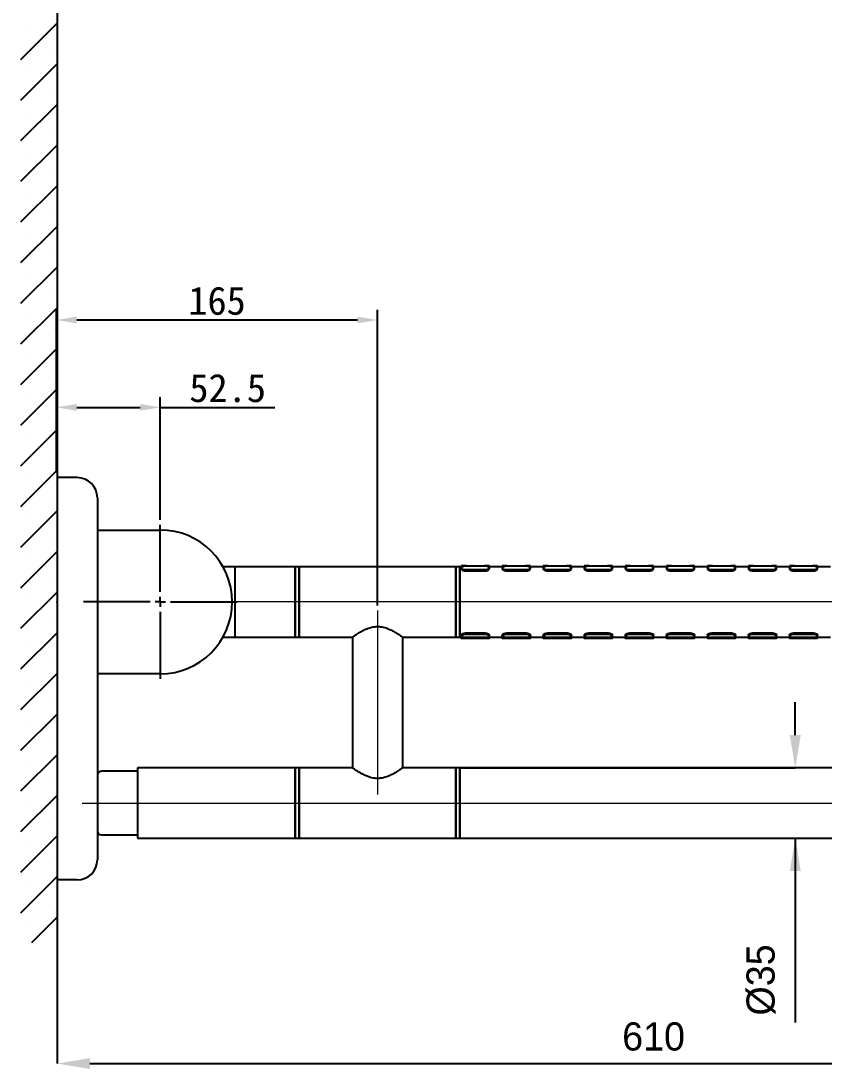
# Model space of a CAD drawing. Extents: x 3624 to 4218, y -1644 to -1224.
# Drawn here: x 3725.5 to 3825.4, y -1497.8 to -1367.5 of the extents above; entities that cross this region are included whole.
import ezdxf

# ---------------------------------------------------------------- set-up
doc = ezdxf.new("R2010")
doc.units = 0
doc.header["$LTSCALE"] = 23.1
doc.header["$MEASUREMENT"] = 0
doc.linetypes.add('CENTERX2', pattern=[20.32, 12.7, -2.54, 2.54, -2.54])
doc.layers.get('0').update_dxf_attribs({"linetype": 'CONTINUOUS'})
doc.layers.get('Defpoints').update_dxf_attribs({"linetype": 'CONTINUOUS'})
doc.layers.add('10', color=7, linetype='CONTINUOUS')
doc.layers.add('AM_5', color=3, linetype='CONTINUOUS', lineweight=25)
doc.layers.add('中心线层', color=1, linetype='CENTERX2', lineweight=25)
doc.styles.add('SLDTEXTSTYLE0', font='')
doc.styles.get('SLDTEXTSTYLE0').set_extended_font_data('汉仪长仿宋体')
doc.dimstyles.new('ISO-25', dxfattribs={"dimtxt": 2.5, "dimasz": 2.5, "dimexe": 1.25, "dimexo": 0.625, "dimtad": 1, "dimtxsty": 'Standard', "dimcen": 2.5, "dimadec": 0, "dimazin": 0, "dimtfac": 1, "dimtmove": 0, "dimatfit": 3, "dimfxl": 0, "dimarcsym": 0})

# ---------------------------------------------------------------- blocks, each defined once
blk = doc.blocks.new('SW_CENTERMARKSYMBOL_0')
at = {"layer": '中心线层', "color": 0}
for p, q in [((0, 1.25), (0, 9.5625)), ((-1.25, 0), (-9.5625, 0)), ((0, 0), (-0.625, 0)), ((0, 0), (0, 0.625)), ((0, 0), (0, -0.625)), ((0, 0), (0.625, 0)), ((1.25, 0), (9.5625, 0)), ((0, -1.25), (0, -9.5625))]:
    blk.add_line(p, q, dxfattribs=at)
blk = doc.blocks.new('*D3')
at = {"layer": 'AM_5', "color": 0, "linetype": 'ByBlock', "lineweight": -2}
for p, q in [((3729.97, -1423.64), (3729.97, -1414.28)), ((3742.86, -1429.53), (3742.86, -1414.28)), ((3732.47, -1415.53), (3740.36, -1415.53)), ((3742.86, -1415.53), (3757.11, -1415.53))]:
    blk.add_line(p, q, dxfattribs=at)
at = {"layer": 'AM_5', "color": 0, "linetype": 'ByBlock'}
for points in [[(3732.47, -1415.11), (3732.47, -1415.95), (3729.97, -1415.53)], [(3740.36, -1415.11), (3740.36, -1415.95), (3742.86, -1415.53)]]:
    blk.add_solid(points, dxfattribs=at)
at = {"layer": 'Defpoints', "color": 0, "linetype": 'ByBlock'}
for p in [(3742.86, -1415.53), (3729.97, -1424.27), (3742.86, -1430.15)]:
    blk.add_point(p, dxfattribs=at)
at = {"layer": 'AM_5', "color": 0, "linetype": 'ByBlock', "insert": (3751.23, -1413.15), "char_height": 2.5, "attachment_point": 5}
blk.add_mtext('{\\H1.4x;52.5}', dxfattribs=at)
blk = doc.blocks.new('*D4')
at = {"layer": 'AM_5', "color": 0, "linetype": 'ByBlock', "lineweight": -2}
for p, q in [((3729.97, -1422.64), (3729.97, -1403.42)), ((3769.86, -1440.15), (3769.86, -1403.42)), ((3732.47, -1404.67), (3767.36, -1404.67))]:
    blk.add_line(p, q, dxfattribs=at)
at = {"layer": 'AM_5', "color": 0, "linetype": 'ByBlock'}
for points in [[(3732.47, -1404.26), (3732.47, -1405.09), (3729.97, -1404.67)], [(3767.36, -1404.26), (3767.36, -1405.09), (3769.86, -1404.67)]]:
    blk.add_solid(points, dxfattribs=at)
at = {"layer": 'Defpoints', "color": 0, "linetype": 'ByBlock'}
for p in [(3769.86, -1404.67), (3729.97, -1423.27), (3769.86, -1440.78)]:
    blk.add_point(p, dxfattribs=at)
at = {"layer": 'AM_5', "color": 0, "linetype": 'ByBlock', "insert": (3749.91, -1402.3), "char_height": 2.5, "attachment_point": 5}
blk.add_mtext('{\\H1.4x;165}', dxfattribs=at)

msp = doc.modelspace()

# ---------------------------------------------------------------- linework, layer by layer
at = {"color": 5}
for p in [(3730.032, -1307.521), (3730.032, -1368.318)]:
    msp.add_line(p, (3730.032, -1482.06), dxfattribs=at)
at = {"color": 5, "linetype": 'ByBlock'}
for p, q in [((3725.537, -1372.275), (3730.032, -1367.779)), ((3726.557, -1368.729), (3726.557, -1368.729)), ((3729.083, -1371.255), (3729.083, -1371.255)), ((3725.537, -1377.326), (3730.032, -1372.831)), ((3726.557, -1373.78), (3726.557, -1373.78)), ((3729.083, -1376.306), (3729.083, -1376.306)), ((3725.537, -1382.378), (3730.032, -1377.882)), ((3726.557, -1378.832), (3726.557, -1378.832)), ((3729.083, -1381.357), (3729.083, -1381.357)), ((3725.537, -1387.429), (3730.032, -1382.933)), ((3726.557, -1383.883), (3726.557, -1383.883)), ((3729.083, -1386.409), (3729.083, -1386.409)), ((3725.537, -1392.481), (3730.032, -1387.985)), ((3726.557, -1388.934), (3726.557, -1388.934)), ((3729.083, -1391.46), (3729.083, -1391.46)), ((3725.537, -1397.532), (3730.032, -1393.036)), ((3726.557, -1393.986), (3726.557, -1393.986)), ((3729.083, -1396.512), (3729.083, -1396.512)), ((3725.537, -1402.583), (3730.032, -1398.088)), ((3726.557, -1399.037), (3726.557, -1399.037)), ((3729.083, -1401.563), (3729.083, -1401.563)), ((3725.537, -1407.635), (3730.032, -1403.139)), ((3726.557, -1404.089), (3726.557, -1404.089)), ((3729.083, -1406.614), (3729.083, -1406.614)), ((3725.537, -1412.686), (3730.032, -1408.19)), ((3726.557, -1409.14), (3726.557, -1409.14)), ((3729.083, -1411.666), (3729.083, -1411.666)), ((3725.537, -1417.738), (3730.032, -1413.242)), ((3726.557, -1414.191), (3726.557, -1414.191)), ((3729.083, -1416.717), (3729.083, -1416.717)), ((3725.537, -1422.789), (3730.032, -1418.293)), ((3726.557, -1419.243), (3726.557, -1419.243)), ((3729.083, -1421.768), (3729.083, -1421.768)), ((3725.537, -1427.84), (3730.032, -1423.345)), ((3726.557, -1424.294), (3726.557, -1424.294)), ((3729.083, -1426.82), (3729.083, -1426.82)), ((3725.537, -1432.892), (3730.032, -1428.396)), ((3726.557, -1429.346), (3726.557, -1429.346)), ((3729.083, -1431.871), (3729.083, -1431.871)), ((3725.537, -1437.943), (3730.032, -1433.447)), ((3726.557, -1434.397), (3726.557, -1434.397)), ((3729.083, -1436.923), (3729.083, -1436.923)), ((3725.537, -1442.994), (3730.032, -1438.499)), ((3726.557, -1439.448), (3726.557, -1439.448)), ((3729.083, -1441.974), (3729.083, -1441.974)), ((3725.537, -1448.046), (3730.032, -1443.55)), ((3726.557, -1444.5), (3726.557, -1444.5)), ((3729.083, -1447.025), (3729.083, -1447.025)), ((3725.537, -1453.097), (3730.032, -1448.602)), ((3726.557, -1449.551), (3726.557, -1449.551)), ((3729.083, -1452.077), (3729.083, -1452.077)), ((3725.537, -1458.149), (3730.032, -1453.653)), ((3726.557, -1454.603), (3726.557, -1454.603)), ((3729.083, -1457.128), (3729.083, -1457.128)), ((3725.537, -1463.2), (3730.032, -1458.704)), ((3726.557, -1459.654), (3726.557, -1459.654)), ((3729.083, -1462.18), (3729.083, -1462.18)), ((3725.537, -1468.251), (3730.032, -1463.756)), ((3726.557, -1464.705), (3726.557, -1464.705)), ((3729.083, -1467.231), (3729.083, -1467.231)), ((3725.537, -1473.303), (3730.032, -1468.807)), ((3726.557, -1469.757), (3726.557, -1469.757)), ((3729.083, -1472.282), (3729.083, -1472.282)), ((3725.537, -1478.354), (3730.032, -1473.859)), ((3726.557, -1474.808), (3726.557, -1474.808)), ((3729.083, -1477.334), (3729.083, -1477.334)), ((3726.557, -1479.86), (3726.557, -1479.86)), ((3726.882, -1482.06), (3730.032, -1478.91))]:
    msp.add_line(p, q, dxfattribs=at)
at = {"color": 7, "linetype": 'Continuous', "lineweight": 25}
for p, q in [((3732.532, -1424.267), (3730.032, -1424.267)), ((3730.032, -1424.267), (3730.032, -1439.717)), ((3735.032, -1426.767), (3735.032, -1439.717)), ((3735.032, -1431.464), (3735.107, -1431.464)), ((3735.107, -1431.539), (3735.032, -1431.539)), ((3735.107, -1448.601), (3735.107, -1430.826)), ((3735.157, -1430.776), (3742.857, -1430.776)), ((3735.032, -1432.464), (3735.107, -1432.464)), ((3735.107, -1433.464), (3735.032, -1433.464)), ((3735.032, -1434.839), (3735.107, -1434.839)), ((3752.107, -1435.339), (3750.651, -1435.339)), ((3752.107, -1435.339), (3752.107, -1444.089)), ((3759.607, -1435.339), (3752.157, -1435.339)), ((3760.107, -1435.339), (3759.607, -1435.339)), ((3759.607, -1439.714), (3759.607, -1435.339)), ((3759.607, -1435.339), (3759.607, -1444.089)), ((3779.607, -1435.339), (3760.107, -1435.339)), ((3760.107, -1439.714), (3760.107, -1435.339)), ((3760.107, -1435.339), (3760.107, -1444.089)), ((3780.107, -1435.339), (3779.607, -1435.339)), ((3779.607, -1439.714), (3779.607, -1435.339)), ((3779.607, -1435.339), (3779.607, -1444.089)), ((3780.265, -1435.339), (3780.107, -1435.339)), ((3780.107, -1439.714), (3780.107, -1435.339)), ((3780.107, -1435.339), (3780.107, -1444.089)), ((3780.257, -1435.214), (3780.257, -1435.34)), ((3780.257, -1435.484), (3780.257, -1435.602)), ((3780.882, -1435.213), (3783.132, -1435.213)), ((3783.132, -1435.271), (3780.882, -1435.271)), ((3785.365, -1435.339), (3783.749, -1435.339)), ((3783.757, -1435.34), (3783.757, -1435.214)), ((3783.757, -1435.602), (3783.757, -1435.484)), ((3785.357, -1435.214), (3785.357, -1435.34)), ((3785.357, -1435.484), (3785.357, -1435.602)), ((3785.982, -1435.213), (3788.232, -1435.213)), ((3788.232, -1435.271), (3785.982, -1435.271)), ((3790.465, -1435.339), (3788.849, -1435.339)), ((3788.857, -1435.34), (3788.857, -1435.214)), ((3788.857, -1435.602), (3788.857, -1435.484)), ((3790.457, -1435.214), (3790.457, -1435.34)), ((3790.457, -1435.484), (3790.457, -1435.602)), ((3791.082, -1435.213), (3793.332, -1435.213)), ((3793.332, -1435.271), (3791.082, -1435.271)), ((3795.565, -1435.339), (3793.949, -1435.339)), ((3793.957, -1435.34), (3793.957, -1435.214)), ((3793.957, -1435.602), (3793.957, -1435.484)), ((3795.557, -1435.214), (3795.557, -1435.34)), ((3795.557, -1435.484), (3795.557, -1435.602)), ((3796.182, -1435.213), (3798.432, -1435.213)), ((3798.432, -1435.271), (3796.182, -1435.271)), ((3800.665, -1435.339), (3799.049, -1435.339)), ((3799.057, -1435.34), (3799.057, -1435.214)), ((3799.057, -1435.602), (3799.057, -1435.484)), ((3800.657, -1435.214), (3800.657, -1435.34)), ((3800.657, -1435.484), (3800.657, -1435.602)), ((3801.282, -1435.213), (3803.532, -1435.213)), ((3803.532, -1435.271), (3801.282, -1435.271)), ((3805.765, -1435.339), (3804.149, -1435.339)), ((3804.157, -1435.34), (3804.157, -1435.214)), ((3804.157, -1435.602), (3804.157, -1435.484)), ((3805.757, -1435.214), (3805.757, -1435.34)), ((3805.757, -1435.484), (3805.757, -1435.602)), ((3806.382, -1435.213), (3808.632, -1435.213)), ((3808.632, -1435.271), (3806.382, -1435.271)), ((3810.865, -1435.339), (3809.249, -1435.339)), ((3809.257, -1435.34), (3809.257, -1435.214)), ((3809.257, -1435.602), (3809.257, -1435.484)), ((3810.857, -1435.214), (3810.857, -1435.34)), ((3810.857, -1435.484), (3810.857, -1435.602)), ((3811.482, -1435.213), (3813.732, -1435.213)), ((3813.732, -1435.271), (3811.482, -1435.271)), ((3815.965, -1435.339), (3814.349, -1435.339)), ((3814.357, -1435.34), (3814.357, -1435.214)), ((3814.357, -1435.602), (3814.357, -1435.484)), ((3815.957, -1435.214), (3815.957, -1435.34)), ((3815.957, -1435.484), (3815.957, -1435.602)), ((3816.582, -1435.213), (3818.832, -1435.213)), ((3818.832, -1435.271), (3816.582, -1435.271)), ((3821.065, -1435.339), (3819.449, -1435.339)), ((3819.457, -1435.34), (3819.457, -1435.214)), ((3819.457, -1435.602), (3819.457, -1435.484)), ((3821.057, -1435.214), (3821.057, -1435.34)), ((3821.057, -1435.484), (3821.057, -1435.602)), ((3821.682, -1435.213), (3823.932, -1435.213)), ((3823.932, -1435.271), (3821.682, -1435.271)), ((3826.165, -1435.339), (3824.549, -1435.339)), ((3824.557, -1435.34), (3824.557, -1435.214)), ((3824.557, -1435.602), (3824.557, -1435.484)), ((3780.882, -1435.697), (3783.132, -1435.697)), ((3780.882, -1435.857), (3783.132, -1435.857)), ((3785.982, -1435.697), (3788.232, -1435.697)), ((3785.982, -1435.857), (3788.232, -1435.857)), ((3791.082, -1435.697), (3793.332, -1435.697)), ((3791.082, -1435.857), (3793.332, -1435.857)), ((3796.182, -1435.697), (3798.432, -1435.697)), ((3796.182, -1435.857), (3798.432, -1435.857)), ((3801.282, -1435.697), (3803.532, -1435.697)), ((3801.282, -1435.857), (3803.532, -1435.857)), ((3806.382, -1435.697), (3808.632, -1435.697)), ((3806.382, -1435.857), (3808.632, -1435.857)), ((3811.482, -1435.697), (3813.732, -1435.697)), ((3811.482, -1435.857), (3813.732, -1435.857)), ((3816.582, -1435.697), (3818.832, -1435.697)), ((3816.582, -1435.857), (3818.832, -1435.857)), ((3821.682, -1435.697), (3823.932, -1435.697)), ((3821.682, -1435.857), (3823.932, -1435.857)), ((3735.032, -1437.339), (3735.107, -1437.339)), ((3735.032, -1438.964), (3735.107, -1438.964)), ((3730.032, -1439.767), (3730.032, -1439.717)), ((3730.032, -1439.842), (3730.032, -1439.767)), ((3730.032, -1439.842), (3730.032, -1474.267)), ((3735.032, -1439.842), (3735.032, -1471.767)), ((3735.107, -1440.464), (3735.032, -1440.464)), ((3759.607, -1444.089), (3759.607, -1439.714)), ((3760.107, -1444.089), (3760.107, -1439.714)), ((3779.607, -1444.089), (3779.607, -1439.714)), ((3780.107, -1444.089), (3780.107, -1439.714)), ((3735.032, -1442.089), (3735.107, -1442.089)), ((3735.032, -1444.589), (3735.107, -1444.589)), ((3750.651, -1444.089), (3752.107, -1444.089)), ((3752.157, -1444.089), (3759.607, -1444.089)), ((3759.607, -1444.089), (3760.107, -1444.089)), ((3760.107, -1444.089), (3766.732, -1444.089)), ((3766.732, -1444.089), (3766.732, -1460.339)), ((3772.982, -1444.089), (3779.607, -1444.089)), ((3772.982, -1460.339), (3772.982, -1444.089)), ((3779.607, -1444.089), (3780.107, -1444.089)), ((3780.107, -1444.089), (3780.265, -1444.089)), ((3780.257, -1443.823), (3780.257, -1443.941)), ((3780.257, -1444.087), (3780.257, -1444.214)), ((3780.882, -1443.567), (3783.132, -1443.567)), ((3780.882, -1443.727), (3783.132, -1443.727)), ((3783.132, -1444.155), (3780.882, -1444.155)), ((3780.882, -1444.213), (3783.132, -1444.213)), ((3783.132, -1444.214), (3780.882, -1444.214)), ((3783.75, -1444.089), (3785.365, -1444.089)), ((3783.757, -1443.941), (3783.757, -1443.823)), ((3783.757, -1444.214), (3783.757, -1444.087)), ((3785.357, -1443.823), (3785.357, -1443.941)), ((3785.357, -1444.087), (3785.357, -1444.214)), ((3785.982, -1443.567), (3788.232, -1443.567)), ((3785.982, -1443.727), (3788.232, -1443.727)), ((3788.232, -1444.155), (3785.982, -1444.155)), ((3785.982, -1444.213), (3788.232, -1444.213)), ((3788.232, -1444.214), (3785.982, -1444.214)), ((3788.85, -1444.089), (3790.465, -1444.089)), ((3788.857, -1443.941), (3788.857, -1443.823)), ((3788.857, -1444.214), (3788.857, -1444.087)), ((3790.457, -1443.823), (3790.457, -1443.941)), ((3790.457, -1444.087), (3790.457, -1444.214)), ((3791.082, -1443.567), (3793.332, -1443.567)), ((3791.082, -1443.727), (3793.332, -1443.727)), ((3793.332, -1444.155), (3791.082, -1444.155)), ((3791.082, -1444.213), (3793.332, -1444.213)), ((3793.332, -1444.214), (3791.082, -1444.214)), ((3793.95, -1444.089), (3795.565, -1444.089)), ((3793.957, -1443.941), (3793.957, -1443.823)), ((3793.957, -1444.214), (3793.957, -1444.087)), ((3795.557, -1443.823), (3795.557, -1443.941)), ((3795.557, -1444.087), (3795.557, -1444.214)), ((3796.182, -1443.567), (3798.432, -1443.567)), ((3796.182, -1443.727), (3798.432, -1443.727)), ((3798.432, -1444.155), (3796.182, -1444.155)), ((3796.182, -1444.213), (3798.432, -1444.213)), ((3798.432, -1444.214), (3796.182, -1444.214)), ((3799.05, -1444.089), (3800.665, -1444.089)), ((3799.057, -1443.941), (3799.057, -1443.823)), ((3799.057, -1444.214), (3799.057, -1444.087)), ((3800.657, -1443.823), (3800.657, -1443.941)), ((3800.657, -1444.087), (3800.657, -1444.214)), ((3801.282, -1443.567), (3803.532, -1443.567)), ((3801.282, -1443.727), (3803.532, -1443.727)), ((3803.532, -1444.155), (3801.282, -1444.155)), ((3801.282, -1444.213), (3803.532, -1444.213)), ((3803.532, -1444.214), (3801.282, -1444.214)), ((3804.15, -1444.089), (3805.765, -1444.089)), ((3804.157, -1443.941), (3804.157, -1443.823)), ((3804.157, -1444.214), (3804.157, -1444.087)), ((3805.757, -1443.823), (3805.757, -1443.941)), ((3805.757, -1444.087), (3805.757, -1444.214)), ((3806.382, -1443.567), (3808.632, -1443.567)), ((3806.382, -1443.727), (3808.632, -1443.727)), ((3808.632, -1444.155), (3806.382, -1444.155)), ((3806.382, -1444.213), (3808.632, -1444.213)), ((3808.632, -1444.214), (3806.382, -1444.214)), ((3809.25, -1444.089), (3810.865, -1444.089)), ((3809.257, -1443.941), (3809.257, -1443.823)), ((3809.257, -1444.214), (3809.257, -1444.087)), ((3810.857, -1443.823), (3810.857, -1443.941)), ((3810.857, -1444.087), (3810.857, -1444.214)), ((3811.482, -1443.567), (3813.732, -1443.567)), ((3811.482, -1443.727), (3813.732, -1443.727)), ((3813.732, -1444.155), (3811.482, -1444.155)), ((3811.482, -1444.213), (3813.732, -1444.213)), ((3813.732, -1444.214), (3811.482, -1444.214)), ((3814.35, -1444.089), (3815.965, -1444.089)), ((3814.357, -1443.941), (3814.357, -1443.823)), ((3814.357, -1444.214), (3814.357, -1444.087)), ((3815.957, -1443.823), (3815.957, -1443.941)), ((3815.957, -1444.087), (3815.957, -1444.214)), ((3816.582, -1443.567), (3818.832, -1443.567)), ((3816.582, -1443.727), (3818.832, -1443.727)), ((3818.832, -1444.155), (3816.582, -1444.155)), ((3816.582, -1444.213), (3818.832, -1444.213)), ((3818.832, -1444.214), (3816.582, -1444.214)), ((3819.45, -1444.089), (3821.065, -1444.089)), ((3819.457, -1443.941), (3819.457, -1443.823)), ((3819.457, -1444.214), (3819.457, -1444.087)), ((3821.057, -1443.823), (3821.057, -1443.941)), ((3821.057, -1444.087), (3821.057, -1444.214)), ((3821.682, -1443.567), (3823.932, -1443.567)), ((3821.682, -1443.727), (3823.932, -1443.727)), ((3823.932, -1444.155), (3821.682, -1444.155)), ((3821.682, -1444.213), (3823.932, -1444.213)), ((3823.932, -1444.214), (3821.682, -1444.214)), ((3824.55, -1444.089), (3826.165, -1444.089)), ((3824.557, -1443.941), (3824.557, -1443.823)), ((3824.557, -1444.214), (3824.557, -1444.087)), ((3735.032, -1445.964), (3735.107, -1445.964)), ((3735.107, -1446.964), (3735.032, -1446.964)), ((3735.032, -1447.889), (3735.107, -1447.889)), ((3735.107, -1447.964), (3735.032, -1447.964)), ((3742.857, -1448.651), (3735.157, -1448.651)), ((3759.607, -1460.339), (3740.032, -1460.339)), ((3740.032, -1460.339), (3740.032, -1469.018)), ((3760.107, -1460.339), (3759.607, -1460.339)), ((3759.607, -1464.714), (3759.607, -1460.339)), ((3759.607, -1460.339), (3759.607, -1469.018)), ((3766.732, -1460.339), (3760.107, -1460.339)), ((3760.107, -1464.714), (3760.107, -1460.339)), ((3760.107, -1460.339), (3760.107, -1469.089)), ((3779.607, -1460.339), (3772.982, -1460.339)), ((3780.107, -1460.339), (3779.607, -1460.339)), ((3779.607, -1462.114), (3779.607, -1460.339)), ((3779.607, -1460.339), (3779.607, -1469.089)), ((3865.607, -1460.339), (3780.107, -1460.339)), ((3780.107, -1462.114), (3780.107, -1460.339)), ((3780.107, -1460.339), (3780.107, -1468.401)), ((3740.032, -1460.751), (3735.532, -1460.751)), ((3779.607, -1469.089), (3779.607, -1462.114)), ((3780.107, -1469.089), (3780.107, -1462.114)), ((3759.607, -1469.089), (3759.607, -1464.714)), ((3760.107, -1469.089), (3760.107, -1464.714)), ((3735.532, -1468.676), (3740.032, -1468.676)), ((3740.032, -1469.018), (3740.032, -1469.089)), ((3740.032, -1469.089), (3759.607, -1469.089)), ((3759.607, -1469.018), (3759.607, -1469.089)), ((3759.607, -1469.089), (3760.107, -1469.089)), ((3760.107, -1469.089), (3779.607, -1469.089)), ((3779.607, -1469.089), (3780.107, -1469.089)), ((3780.107, -1468.401), (3780.107, -1469.089)), ((3780.107, -1469.089), (3865.607, -1469.089)), ((3732.532, -1474.267), (3730.032, -1474.267))]:
    msp.add_line(p, q, dxfattribs=at)
at = {"color": 7, "linetype": 'Continuous', "lineweight": 25, "flags": 128}
for points in [[(3780.882, -1435.271), (3780.643, -1435.287), (3780.44, -1435.333), (3780.305, -1435.402), (3780.257, -1435.484), (3780.305, -1435.566), (3780.44, -1435.635), (3780.643, -1435.681), (3780.882, -1435.697)], [(3783.132, -1435.697), (3783.372, -1435.681), (3783.574, -1435.635), (3783.71, -1435.566), (3783.757, -1435.484), (3783.71, -1435.402), (3783.574, -1435.333), (3783.372, -1435.287), (3783.132, -1435.271)], [(3785.982, -1435.271), (3785.743, -1435.287), (3785.54, -1435.333), (3785.405, -1435.402), (3785.357, -1435.484), (3785.405, -1435.566), (3785.54, -1435.635), (3785.743, -1435.681), (3785.982, -1435.697)], [(3788.232, -1435.697), (3788.472, -1435.681), (3788.674, -1435.635), (3788.81, -1435.566), (3788.857, -1435.484), (3788.81, -1435.402), (3788.674, -1435.333), (3788.472, -1435.287), (3788.232, -1435.271)], [(3791.082, -1435.271), (3790.843, -1435.287), (3790.64, -1435.333), (3790.505, -1435.402), (3790.457, -1435.484), (3790.505, -1435.566), (3790.64, -1435.635), (3790.843, -1435.681), (3791.082, -1435.697)], [(3793.332, -1435.697), (3793.572, -1435.681), (3793.774, -1435.635), (3793.91, -1435.566), (3793.957, -1435.484), (3793.91, -1435.402), (3793.774, -1435.333), (3793.572, -1435.287), (3793.332, -1435.271)], [(3796.182, -1435.271), (3795.943, -1435.287), (3795.74, -1435.333), (3795.605, -1435.402), (3795.557, -1435.484), (3795.605, -1435.566), (3795.74, -1435.635), (3795.943, -1435.681), (3796.182, -1435.697)], [(3798.432, -1435.697), (3798.672, -1435.681), (3798.874, -1435.635), (3799.01, -1435.566), (3799.057, -1435.484), (3799.01, -1435.402), (3798.874, -1435.333), (3798.672, -1435.287), (3798.432, -1435.271)], [(3801.282, -1435.271), (3801.043, -1435.287), (3800.84, -1435.333), (3800.705, -1435.402), (3800.657, -1435.484), (3800.705, -1435.566), (3800.84, -1435.635), (3801.043, -1435.681), (3801.282, -1435.697)], [(3803.532, -1435.697), (3803.772, -1435.681), (3803.974, -1435.635), (3804.11, -1435.566), (3804.157, -1435.484), (3804.11, -1435.402), (3803.974, -1435.333), (3803.772, -1435.287), (3803.532, -1435.271)], [(3806.382, -1435.271), (3806.143, -1435.287), (3805.94, -1435.333), (3805.805, -1435.402), (3805.757, -1435.484), (3805.805, -1435.566), (3805.94, -1435.635), (3806.143, -1435.681), (3806.382, -1435.697)], [(3808.632, -1435.697), (3808.872, -1435.681), (3809.074, -1435.635), (3809.21, -1435.566), (3809.257, -1435.484), (3809.21, -1435.402), (3809.074, -1435.333), (3808.872, -1435.287), (3808.632, -1435.271)], [(3811.482, -1435.271), (3811.243, -1435.287), (3811.04, -1435.333), (3810.905, -1435.402), (3810.857, -1435.484), (3810.905, -1435.566), (3811.04, -1435.635), (3811.243, -1435.681), (3811.482, -1435.697)], [(3813.732, -1435.697), (3813.972, -1435.681), (3814.174, -1435.635), (3814.31, -1435.566), (3814.357, -1435.484), (3814.31, -1435.402), (3814.174, -1435.333), (3813.972, -1435.287), (3813.732, -1435.271)], [(3816.582, -1435.271), (3816.343, -1435.287), (3816.14, -1435.333), (3816.005, -1435.402), (3815.957, -1435.484), (3816.005, -1435.566), (3816.14, -1435.635), (3816.343, -1435.681), (3816.582, -1435.697)], [(3818.832, -1435.697), (3819.072, -1435.681), (3819.274, -1435.635), (3819.41, -1435.566), (3819.457, -1435.484), (3819.41, -1435.402), (3819.274, -1435.333), (3819.072, -1435.287), (3818.832, -1435.271)], [(3821.682, -1435.271), (3821.443, -1435.287), (3821.24, -1435.333), (3821.105, -1435.402), (3821.057, -1435.484), (3821.105, -1435.566), (3821.24, -1435.635), (3821.443, -1435.681), (3821.682, -1435.697)], [(3823.932, -1435.697), (3824.172, -1435.681), (3824.374, -1435.635), (3824.51, -1435.566), (3824.557, -1435.484), (3824.51, -1435.402), (3824.374, -1435.333), (3824.172, -1435.287), (3823.932, -1435.271)], [(3780.882, -1444.155), (3780.643, -1444.139), (3780.44, -1444.093), (3780.305, -1444.023), (3780.257, -1443.941), (3780.305, -1443.859), (3780.44, -1443.79), (3780.643, -1443.743), (3780.882, -1443.727)], [(3780.882, -1444.214), (3780.643, -1444.214), (3780.44, -1444.214), (3780.305, -1444.214), (3780.257, -1444.214), (3780.305, -1444.213), (3780.44, -1444.213), (3780.643, -1444.213), (3780.882, -1444.213)], [(3783.132, -1443.727), (3783.372, -1443.743), (3783.574, -1443.79), (3783.71, -1443.859), (3783.757, -1443.941), (3783.71, -1444.023), (3783.574, -1444.093), (3783.372, -1444.139), (3783.132, -1444.155)], [(3783.132, -1444.213), (3783.372, -1444.213), (3783.574, -1444.213), (3783.71, -1444.213), (3783.757, -1444.214), (3783.71, -1444.214), (3783.574, -1444.214), (3783.372, -1444.214), (3783.132, -1444.214)], [(3785.982, -1444.155), (3785.743, -1444.139), (3785.54, -1444.093), (3785.405, -1444.023), (3785.357, -1443.941), (3785.405, -1443.859), (3785.54, -1443.79), (3785.743, -1443.743), (3785.982, -1443.727)], [(3785.982, -1444.214), (3785.743, -1444.214), (3785.54, -1444.214), (3785.405, -1444.214), (3785.357, -1444.214), (3785.405, -1444.213), (3785.54, -1444.213), (3785.743, -1444.213), (3785.982, -1444.213)], [(3788.232, -1443.727), (3788.472, -1443.743), (3788.674, -1443.79), (3788.81, -1443.859), (3788.857, -1443.941), (3788.81, -1444.023), (3788.674, -1444.093), (3788.472, -1444.139), (3788.232, -1444.155)], [(3788.232, -1444.213), (3788.472, -1444.213), (3788.674, -1444.213), (3788.81, -1444.213), (3788.857, -1444.214), (3788.81, -1444.214), (3788.674, -1444.214), (3788.472, -1444.214), (3788.232, -1444.214)], [(3791.082, -1444.155), (3790.843, -1444.139), (3790.64, -1444.093), (3790.505, -1444.023), (3790.457, -1443.941), (3790.505, -1443.859), (3790.64, -1443.79), (3790.843, -1443.743), (3791.082, -1443.727)], [(3791.082, -1444.214), (3790.843, -1444.214), (3790.64, -1444.214), (3790.505, -1444.214), (3790.457, -1444.214), (3790.505, -1444.213), (3790.64, -1444.213), (3790.843, -1444.213), (3791.082, -1444.213)], [(3793.332, -1443.727), (3793.572, -1443.743), (3793.774, -1443.79), (3793.91, -1443.859), (3793.957, -1443.941), (3793.91, -1444.023), (3793.774, -1444.093), (3793.572, -1444.139), (3793.332, -1444.155)], [(3793.332, -1444.213), (3793.572, -1444.213), (3793.774, -1444.213), (3793.91, -1444.213), (3793.957, -1444.214), (3793.91, -1444.214), (3793.774, -1444.214), (3793.572, -1444.214), (3793.332, -1444.214)], [(3796.182, -1444.155), (3795.943, -1444.139), (3795.74, -1444.093), (3795.605, -1444.023), (3795.557, -1443.941), (3795.605, -1443.859), (3795.74, -1443.79), (3795.943, -1443.743), (3796.182, -1443.727)], [(3796.182, -1444.214), (3795.943, -1444.214), (3795.74, -1444.214), (3795.605, -1444.214), (3795.557, -1444.214), (3795.605, -1444.213), (3795.74, -1444.213), (3795.943, -1444.213), (3796.182, -1444.213)], [(3798.432, -1443.727), (3798.672, -1443.743), (3798.874, -1443.79), (3799.01, -1443.859), (3799.057, -1443.941), (3799.01, -1444.023), (3798.874, -1444.093), (3798.672, -1444.139), (3798.432, -1444.155)], [(3798.432, -1444.213), (3798.672, -1444.213), (3798.874, -1444.213), (3799.01, -1444.213), (3799.057, -1444.214), (3799.01, -1444.214), (3798.874, -1444.214), (3798.672, -1444.214), (3798.432, -1444.214)], [(3801.282, -1444.155), (3801.043, -1444.139), (3800.84, -1444.093), (3800.705, -1444.023), (3800.657, -1443.941), (3800.705, -1443.859), (3800.84, -1443.79), (3801.043, -1443.743), (3801.282, -1443.727)], [(3801.282, -1444.214), (3801.043, -1444.214), (3800.84, -1444.214), (3800.705, -1444.214), (3800.657, -1444.214), (3800.705, -1444.213), (3800.84, -1444.213), (3801.043, -1444.213), (3801.282, -1444.213)], [(3803.532, -1443.727), (3803.772, -1443.743), (3803.974, -1443.79), (3804.11, -1443.859), (3804.157, -1443.941), (3804.11, -1444.023), (3803.974, -1444.093), (3803.772, -1444.139), (3803.532, -1444.155)], [(3803.532, -1444.213), (3803.772, -1444.213), (3803.974, -1444.213), (3804.11, -1444.213), (3804.157, -1444.214), (3804.11, -1444.214), (3803.974, -1444.214), (3803.772, -1444.214), (3803.532, -1444.214)], [(3806.382, -1444.155), (3806.143, -1444.139), (3805.94, -1444.093), (3805.805, -1444.023), (3805.757, -1443.941), (3805.805, -1443.859), (3805.94, -1443.79), (3806.143, -1443.743), (3806.382, -1443.727)], [(3806.382, -1444.214), (3806.143, -1444.214), (3805.94, -1444.214), (3805.805, -1444.214), (3805.757, -1444.214), (3805.805, -1444.213), (3805.94, -1444.213), (3806.143, -1444.213), (3806.382, -1444.213)], [(3808.632, -1443.727), (3808.872, -1443.743), (3809.074, -1443.79), (3809.21, -1443.859), (3809.257, -1443.941), (3809.21, -1444.023), (3809.074, -1444.093), (3808.872, -1444.139), (3808.632, -1444.155)], [(3808.632, -1444.213), (3808.872, -1444.213), (3809.074, -1444.213), (3809.21, -1444.213), (3809.257, -1444.214), (3809.21, -1444.214), (3809.074, -1444.214), (3808.872, -1444.214), (3808.632, -1444.214)], [(3811.482, -1444.155), (3811.243, -1444.139), (3811.04, -1444.093), (3810.905, -1444.023), (3810.857, -1443.941), (3810.905, -1443.859), (3811.04, -1443.79), (3811.243, -1443.743), (3811.482, -1443.727)], [(3811.482, -1444.214), (3811.243, -1444.214), (3811.04, -1444.214), (3810.905, -1444.214), (3810.857, -1444.214), (3810.905, -1444.213), (3811.04, -1444.213), (3811.243, -1444.213), (3811.482, -1444.213)], [(3813.732, -1443.727), (3813.972, -1443.743), (3814.174, -1443.79), (3814.31, -1443.859), (3814.357, -1443.941), (3814.31, -1444.023), (3814.174, -1444.093), (3813.972, -1444.139), (3813.732, -1444.155)], [(3813.732, -1444.213), (3813.972, -1444.213), (3814.174, -1444.213), (3814.31, -1444.213), (3814.357, -1444.214), (3814.31, -1444.214), (3814.174, -1444.214), (3813.972, -1444.214), (3813.732, -1444.214)], [(3816.582, -1444.155), (3816.343, -1444.139), (3816.14, -1444.093), (3816.005, -1444.023), (3815.957, -1443.941), (3816.005, -1443.859), (3816.14, -1443.79), (3816.343, -1443.743), (3816.582, -1443.727)], [(3816.582, -1444.214), (3816.343, -1444.214), (3816.14, -1444.214), (3816.005, -1444.214), (3815.957, -1444.214), (3816.005, -1444.213), (3816.14, -1444.213), (3816.343, -1444.213), (3816.582, -1444.213)], [(3818.832, -1443.727), (3819.072, -1443.743), (3819.274, -1443.79), (3819.41, -1443.859), (3819.457, -1443.941), (3819.41, -1444.023), (3819.274, -1444.093), (3819.072, -1444.139), (3818.832, -1444.155)], [(3818.832, -1444.213), (3819.072, -1444.213), (3819.274, -1444.213), (3819.41, -1444.213), (3819.457, -1444.214), (3819.41, -1444.214), (3819.274, -1444.214), (3819.072, -1444.214), (3818.832, -1444.214)], [(3821.682, -1444.155), (3821.443, -1444.139), (3821.24, -1444.093), (3821.105, -1444.023), (3821.057, -1443.941), (3821.105, -1443.859), (3821.24, -1443.79), (3821.443, -1443.743), (3821.682, -1443.727)], [(3821.682, -1444.214), (3821.443, -1444.214), (3821.24, -1444.214), (3821.105, -1444.214), (3821.057, -1444.214), (3821.105, -1444.213), (3821.24, -1444.213), (3821.443, -1444.213), (3821.682, -1444.213)], [(3823.932, -1443.727), (3824.172, -1443.743), (3824.374, -1443.79), (3824.51, -1443.859), (3824.557, -1443.941), (3824.51, -1444.023), (3824.374, -1444.093), (3824.172, -1444.139), (3823.932, -1444.155)], [(3823.932, -1444.213), (3824.172, -1444.213), (3824.374, -1444.213), (3824.51, -1444.213), (3824.557, -1444.214), (3824.51, -1444.214), (3824.374, -1444.214), (3824.172, -1444.214), (3823.932, -1444.214)]]:
    msp.add_lwpolyline(points, dxfattribs=at)
at = {"color": 7, "linetype": 'Continuous', "lineweight": 25}
for centre, radius, start, end in [((3732.532, -1426.767), 2.5, 0, 90), ((3735.157, -1430.826), 0.05, 90, 180), ((3742.857, -1439.714), 8.938, 270, 90), ((3752.157, -1435.389), 0.05, 90, 180), ((3780.726, -1672.373), 237.16, 89.96224, 90.11323), ((3783.289, -1672.375), 237.161, 89.88677, 90.03776), ((3785.826, -1672.37), 237.157, 89.96224, 90.11324), ((3788.389, -1672.377), 237.164, 89.88677, 90.03776), ((3790.926, -1672.378), 237.165, 89.96224, 90.11323), ((3793.489, -1672.367), 237.154, 89.88676, 90.03776), ((3796.026, -1672.367), 237.154, 89.96224, 90.11324), ((3798.589, -1672.382), 237.169, 89.88677, 90.03776), ((3801.126, -1672.372), 237.159, 89.96224, 90.11323), ((3803.689, -1672.372), 237.159, 89.88677, 90.03776), ((3806.226, -1672.383), 237.17, 89.96224, 90.11323), ((3808.789, -1672.383), 237.17, 89.88677, 90.03776), ((3811.326, -1672.372), 237.159, 89.96224, 90.11323), ((3813.889, -1672.378), 237.165, 89.88677, 90.03776), ((3816.426, -1672.382), 237.169, 89.96224, 90.11323), ((3818.989, -1672.367), 237.154, 89.88676, 90.03776), ((3821.526, -1672.367), 237.154, 89.96224, 90.11324), ((3824.089, -1672.382), 237.169, 89.88677, 90.03776), ((3734.957, -1439.842), 0.075, 0, 90), ((3734.982, -1439.717), 0.05, 270, 0), ((3752.157, -1444.039), 0.05, 180, 270), ((3735.157, -1448.601), 0.05, 180, 270), ((3735.532, -1461.251), 0.5, 90, 180), ((3735.532, -1468.176), 0.5, 180, 270), ((3732.532, -1471.767), 2.5, 270, 0)]:
    msp.add_arc(centre, radius, start, end, dxfattribs=at)
for points, knots in [([(3780.265, -1435.34), (3780.263, -1435.339), (3780.255, -1435.338), (3780.298, -1435.345), (3780.368, -1435.352), (3780.396, -1435.356)], [0, 0, 0, 0, 0.1624314, 0.6699467, 1, 1, 1, 1]), ([(3780.265, -1435.603), (3780.263, -1435.61), (3780.254, -1435.64), (3780.311, -1435.702), (3780.429, -1435.775), (3780.603, -1435.832), (3780.764, -1435.855), (3780.858, -1435.857), (3780.882, -1435.857)], [0, 0, 0, 0, 0.0704963, 0.282949, 0.4961533, 0.7112552, 0.9264751, 1, 1, 1, 1]), ([(3783.132, -1435.857), (3783.202, -1435.854), (3783.342, -1435.847), (3783.529, -1435.797), (3783.669, -1435.729), (3783.75, -1435.659), (3783.75, -1435.618), (3783.75, -1435.602)], [0, 0, 0, 0, 0.2132462, 0.4264435, 0.6410118, 0.8564949, 1, 1, 1, 1]), ([(3783.616, -1435.356), (3783.632, -1435.354), (3783.696, -1435.348), (3783.748, -1435.34), (3783.749, -1435.34), (3783.749, -1435.34)], [0, 0, 0, 0, 0.15951942, 0.66883661, 1, 1, 1, 1]), ([(3785.365, -1435.34), (3785.363, -1435.339), (3785.355, -1435.338), (3785.398, -1435.345), (3785.468, -1435.352), (3785.496, -1435.356)], [0, 0, 0, 0, 0.1624314, 0.6699467, 1, 1, 1, 1]), ([(3785.365, -1435.603), (3785.363, -1435.61), (3785.354, -1435.64), (3785.411, -1435.702), (3785.529, -1435.775), (3785.703, -1435.832), (3785.864, -1435.855), (3785.958, -1435.857), (3785.982, -1435.857)], [0, 0, 0, 0, 0.0704963, 0.282949, 0.4961533, 0.7112552, 0.9264751, 1, 1, 1, 1]), ([(3788.232, -1435.857), (3788.302, -1435.854), (3788.442, -1435.847), (3788.629, -1435.797), (3788.769, -1435.729), (3788.85, -1435.659), (3788.85, -1435.618), (3788.85, -1435.602)], [0, 0, 0, 0, 0.2132464, 0.426444, 0.6410099, 0.8564947, 1, 1, 1, 1]), ([(3788.716, -1435.356), (3788.732, -1435.354), (3788.796, -1435.348), (3788.848, -1435.34), (3788.849, -1435.34), (3788.849, -1435.34)], [0, 0, 0, 0, 0.15951382, 0.66883577, 1, 1, 1, 1]), ([(3790.465, -1435.34), (3790.463, -1435.339), (3790.455, -1435.338), (3790.498, -1435.345), (3790.568, -1435.352), (3790.596, -1435.356)], [0, 0, 0, 0, 0.1624315, 0.6699477, 1, 1, 1, 1]), ([(3790.465, -1435.603), (3790.463, -1435.61), (3790.454, -1435.64), (3790.511, -1435.702), (3790.629, -1435.775), (3790.803, -1435.832), (3790.964, -1435.855), (3791.058, -1435.857), (3791.082, -1435.857)], [0, 0, 0, 0, 0.0704964, 0.2829498, 0.4961536, 0.7112521, 0.9264752, 1, 1, 1, 1]), ([(3793.332, -1435.857), (3793.402, -1435.854), (3793.542, -1435.847), (3793.729, -1435.797), (3793.869, -1435.729), (3793.95, -1435.659), (3793.95, -1435.618), (3793.95, -1435.602)], [0, 0, 0, 0, 0.2132493, 0.4264427, 0.6410128, 0.8564953, 1, 1, 1, 1]), ([(3793.816, -1435.356), (3793.832, -1435.354), (3793.896, -1435.348), (3793.948, -1435.34), (3793.949, -1435.34), (3793.949, -1435.34)], [0, 0, 0, 0, 0.1595195, 0.668837, 1, 1, 1, 1]), ([(3795.565, -1435.34), (3795.563, -1435.339), (3795.555, -1435.338), (3795.598, -1435.345), (3795.668, -1435.352), (3795.696, -1435.356)], [0, 0, 0, 0, 0.1624319, 0.669951, 1, 1, 1, 1]), ([(3795.565, -1435.603), (3795.563, -1435.61), (3795.554, -1435.64), (3795.611, -1435.702), (3795.729, -1435.775), (3795.903, -1435.832), (3796.064, -1435.855), (3796.158, -1435.857), (3796.182, -1435.857)], [0, 0, 0, 0, 0.0704962, 0.2829498, 0.4961538, 0.7112555, 0.9264752, 1, 1, 1, 1]), ([(3798.432, -1435.857), (3798.502, -1435.854), (3798.642, -1435.847), (3798.829, -1435.797), (3798.969, -1435.729), (3799.05, -1435.659), (3799.05, -1435.618), (3799.05, -1435.602)], [0, 0, 0, 0, 0.213243, 0.4264444, 0.6410107, 0.8564945, 1, 1, 1, 1]), ([(3798.916, -1435.356), (3798.932, -1435.354), (3798.996, -1435.348), (3799.048, -1435.34), (3799.049, -1435.34), (3799.049, -1435.34)], [0, 0, 0, 0, 0.1595193, 0.6688363, 1, 1, 1, 1]), ([(3800.665, -1435.34), (3800.663, -1435.339), (3800.655, -1435.338), (3800.698, -1435.345), (3800.768, -1435.352), (3800.796, -1435.356)], [0, 0, 0, 0, 0.162431, 0.6699444, 1, 1, 1, 1]), ([(3800.665, -1435.603), (3800.663, -1435.61), (3800.654, -1435.64), (3800.711, -1435.702), (3800.829, -1435.775), (3801.003, -1435.832), (3801.164, -1435.855), (3801.258, -1435.857), (3801.282, -1435.857)], [0, 0, 0, 0, 0.0704966, 0.2829501, 0.496154, 0.7112556, 0.9264752, 1, 1, 1, 1]), ([(3803.532, -1435.857), (3803.602, -1435.854), (3803.742, -1435.847), (3803.929, -1435.797), (3804.069, -1435.729), (3804.15, -1435.659), (3804.15, -1435.618), (3804.15, -1435.602)], [0, 0, 0, 0, 0.2132497, 0.4264436, 0.6410092, 0.856495, 1, 1, 1, 1]), ([(3804.016, -1435.356), (3804.032, -1435.354), (3804.096, -1435.348), (3804.148, -1435.34), (3804.149, -1435.34), (3804.149, -1435.34)], [0, 0, 0, 0, 0.1595083, 0.6688353, 1, 1, 1, 1]), ([(3805.765, -1435.34), (3805.763, -1435.339), (3805.755, -1435.338), (3805.798, -1435.345), (3805.868, -1435.352), (3805.896, -1435.356)], [0, 0, 0, 0, 0.1624319, 0.669951, 1, 1, 1, 1]), ([(3805.765, -1435.603), (3805.763, -1435.61), (3805.754, -1435.64), (3805.811, -1435.702), (3805.929, -1435.775), (3806.103, -1435.832), (3806.264, -1435.855), (3806.358, -1435.857), (3806.382, -1435.857)], [0, 0, 0, 0, 0.0704961, 0.2829494, 0.4961533, 0.7112485, 0.9264752, 1, 1, 1, 1]), ([(3808.632, -1435.857), (3808.702, -1435.854), (3808.842, -1435.847), (3809.029, -1435.797), (3809.169, -1435.729), (3809.25, -1435.659), (3809.25, -1435.618), (3809.25, -1435.602)], [0, 0, 0, 0, 0.2132493, 0.4264427, 0.6410128, 0.8564953, 1, 1, 1, 1]), ([(3809.116, -1435.356), (3809.132, -1435.354), (3809.196, -1435.348), (3809.248, -1435.34), (3809.249, -1435.34), (3809.249, -1435.34)], [0, 0, 0, 0, 0.1595195, 0.668837, 1, 1, 1, 1]), ([(3810.865, -1435.34), (3810.863, -1435.339), (3810.855, -1435.338), (3810.898, -1435.345), (3810.968, -1435.352), (3810.996, -1435.356)], [0, 0, 0, 0, 0.162431, 0.6699444, 1, 1, 1, 1]), ([(3810.865, -1435.603), (3810.863, -1435.61), (3810.854, -1435.64), (3810.911, -1435.702), (3811.029, -1435.775), (3811.203, -1435.832), (3811.364, -1435.855), (3811.458, -1435.857), (3811.482, -1435.857)], [0, 0, 0, 0, 0.0704962, 0.2829498, 0.4961538, 0.7112555, 0.9264752, 1, 1, 1, 1]), ([(3813.732, -1435.857), (3813.802, -1435.854), (3813.942, -1435.847), (3814.129, -1435.797), (3814.269, -1435.729), (3814.35, -1435.659), (3814.35, -1435.618), (3814.35, -1435.602)], [0, 0, 0, 0, 0.2132504, 0.4264449, 0.641011, 0.8564946, 1, 1, 1, 1]), ([(3814.216, -1435.356), (3814.232, -1435.354), (3814.296, -1435.348), (3814.348, -1435.34), (3814.349, -1435.34), (3814.349, -1435.34)], [0, 0, 0, 0, 0.1595193, 0.6688363, 1, 1, 1, 1]), ([(3815.965, -1435.34), (3815.963, -1435.339), (3815.955, -1435.338), (3815.998, -1435.345), (3816.068, -1435.352), (3816.096, -1435.356)], [0, 0, 0, 0, 0.162431, 0.6699424, 1, 1, 1, 1]), ([(3815.965, -1435.603), (3815.963, -1435.61), (3815.954, -1435.64), (3816.011, -1435.702), (3816.129, -1435.775), (3816.303, -1435.832), (3816.464, -1435.855), (3816.558, -1435.857), (3816.582, -1435.857)], [0, 0, 0, 0, 0.0704965, 0.2829488, 0.496158, 0.7112544, 0.9264749, 1, 1, 1, 1]), ([(3818.832, -1435.857), (3818.902, -1435.854), (3819.042, -1435.847), (3819.229, -1435.797), (3819.369, -1435.729), (3819.45, -1435.659), (3819.45, -1435.618), (3819.45, -1435.602)], [0, 0, 0, 0, 0.2132493, 0.4264427, 0.6410128, 0.8564953, 1, 1, 1, 1]), ([(3819.316, -1435.356), (3819.332, -1435.354), (3819.396, -1435.348), (3819.448, -1435.34), (3819.449, -1435.34), (3819.449, -1435.34)], [0, 0, 0, 0, 0.1595195, 0.668837, 1, 1, 1, 1]), ([(3821.065, -1435.34), (3821.063, -1435.339), (3821.055, -1435.338), (3821.098, -1435.345), (3821.168, -1435.352), (3821.196, -1435.356)], [0, 0, 0, 0, 0.1624319, 0.669951, 1, 1, 1, 1]), ([(3821.065, -1435.603), (3821.063, -1435.61), (3821.054, -1435.64), (3821.111, -1435.702), (3821.229, -1435.775), (3821.403, -1435.832), (3821.564, -1435.855), (3821.658, -1435.857), (3821.682, -1435.857)], [0, 0, 0, 0, 0.0704962, 0.2829498, 0.4961538, 0.7112555, 0.9264752, 1, 1, 1, 1]), ([(3823.932, -1435.857), (3824.002, -1435.854), (3824.142, -1435.847), (3824.329, -1435.797), (3824.469, -1435.729), (3824.55, -1435.659), (3824.55, -1435.618), (3824.55, -1435.602)], [0, 0, 0, 0, 0.213243, 0.4264444, 0.6410107, 0.8564945, 1, 1, 1, 1]), ([(3824.416, -1435.356), (3824.432, -1435.354), (3824.496, -1435.348), (3824.548, -1435.34), (3824.549, -1435.34), (3824.549, -1435.34)], [0, 0, 0, 0, 0.1595193, 0.6688363, 1, 1, 1, 1]), ([(3766.752, -1444.075), (3766.76, -1444.069), (3766.779, -1444.055), (3767.1, -1443.83), (3767.549, -1443.541), (3768.045, -1443.265), (3768.585, -1443.013), (3769.173, -1442.828), (3769.761, -1442.766), (3770.311, -1442.789), (3770.874, -1442.924), (3771.406, -1443.137), (3771.835, -1443.353), (3772.214, -1443.574), (3772.516, -1443.767), (3772.744, -1443.921), (3772.894, -1444.026), (3772.976, -1444.084), (3772.974, -1444.082), (3772.973, -1444.082)], [0, 0, 0, 0, 0.0700728, 0.154656, 0.2487607, 0.3039631, 0.3605562, 0.4468109, 0.4896412, 0.53423, 0.6076447, 0.6614466, 0.716774, 0.7718764, 0.828411, 0.875286, 0.923427, 0.9703571, 1, 1, 1, 1]), ([(3780.265, -1443.822), (3780.263, -1443.815), (3780.254, -1443.784), (3780.311, -1443.722), (3780.429, -1443.649), (3780.603, -1443.593), (3780.764, -1443.569), (3780.858, -1443.568), (3780.882, -1443.567)], [0, 0, 0, 0, 0.0704964, 0.2829492, 0.4961533, 0.7112552, 0.9264751, 1, 1, 1, 1]), ([(3780.265, -1444.087), (3780.263, -1444.088), (3780.254, -1444.089), (3780.298, -1444.082), (3780.369, -1444.074), (3780.397, -1444.071)], [0, 0, 0, 0, 0.1728831, 0.6699536, 1, 1, 1, 1]), ([(3783.132, -1443.567), (3783.202, -1443.571), (3783.342, -1443.577), (3783.529, -1443.627), (3783.669, -1443.695), (3783.75, -1443.766), (3783.75, -1443.807), (3783.75, -1443.823)], [0, 0, 0, 0, 0.2132462, 0.4264437, 0.6410119, 0.856495, 1, 1, 1, 1]), ([(3783.615, -1444.071), (3783.631, -1444.072), (3783.695, -1444.079), (3783.749, -1444.087), (3783.749, -1444.087), (3783.75, -1444.087)], [0, 0, 0, 0, 0.1628427, 0.6618719, 1, 1, 1, 1]), ([(3785.365, -1443.822), (3785.363, -1443.815), (3785.354, -1443.784), (3785.411, -1443.722), (3785.529, -1443.649), (3785.703, -1443.593), (3785.864, -1443.569), (3785.958, -1443.568), (3785.982, -1443.567)], [0, 0, 0, 0, 0.0704964, 0.2829492, 0.4961533, 0.7112552, 0.9264751, 1, 1, 1, 1]), ([(3785.365, -1444.087), (3785.363, -1444.088), (3785.354, -1444.089), (3785.398, -1444.082), (3785.469, -1444.074), (3785.497, -1444.071)], [0, 0, 0, 0, 0.1728831, 0.6699536, 1, 1, 1, 1]), ([(3788.232, -1443.567), (3788.302, -1443.571), (3788.442, -1443.577), (3788.629, -1443.627), (3788.769, -1443.695), (3788.85, -1443.766), (3788.85, -1443.807), (3788.85, -1443.823)], [0, 0, 0, 0, 0.2132464, 0.4264442, 0.6410101, 0.8564948, 1, 1, 1, 1]), ([(3788.715, -1444.071), (3788.731, -1444.072), (3788.795, -1444.079), (3788.849, -1444.087), (3788.849, -1444.087), (3788.85, -1444.087)], [0, 0, 0, 0, 0.1628372, 0.661871, 1, 1, 1, 1]), ([(3790.465, -1443.822), (3790.463, -1443.815), (3790.454, -1443.784), (3790.511, -1443.722), (3790.629, -1443.649), (3790.803, -1443.593), (3790.964, -1443.569), (3791.058, -1443.568), (3791.082, -1443.567)], [0, 0, 0, 0, 0.0704965, 0.28295, 0.4961537, 0.7112521, 0.9264752, 1, 1, 1, 1]), ([(3790.465, -1444.087), (3790.463, -1444.088), (3790.454, -1444.089), (3790.498, -1444.082), (3790.569, -1444.074), (3790.597, -1444.071)], [0, 0, 0, 0, 0.1728827, 0.6699544, 1, 1, 1, 1]), ([(3793.332, -1443.567), (3793.402, -1443.571), (3793.542, -1443.577), (3793.729, -1443.627), (3793.869, -1443.695), (3793.95, -1443.766), (3793.95, -1443.807), (3793.95, -1443.823)], [0, 0, 0, 0, 0.2132493, 0.4264429, 0.641013, 0.8564954, 1, 1, 1, 1]), ([(3793.815, -1444.071), (3793.831, -1444.072), (3793.895, -1444.079), (3793.949, -1444.087), (3793.949, -1444.087), (3793.95, -1444.087)], [0, 0, 0, 0, 0.1628477, 0.6618742, 1, 1, 1, 1]), ([(3795.565, -1443.822), (3795.563, -1443.815), (3795.554, -1443.784), (3795.611, -1443.722), (3795.729, -1443.649), (3795.903, -1443.593), (3796.064, -1443.569), (3796.158, -1443.568), (3796.182, -1443.567)], [0, 0, 0, 0, 0.0704963, 0.28295, 0.4961539, 0.7112555, 0.9264752, 1, 1, 1, 1]), ([(3795.565, -1444.087), (3795.563, -1444.088), (3795.554, -1444.089), (3795.598, -1444.082), (3795.669, -1444.074), (3795.697, -1444.071)], [0, 0, 0, 0, 0.1728831, 0.6699546, 1, 1, 1, 1]), ([(3798.432, -1443.567), (3798.502, -1443.571), (3798.642, -1443.577), (3798.829, -1443.627), (3798.969, -1443.695), (3799.05, -1443.766), (3799.05, -1443.807), (3799.05, -1443.823)], [0, 0, 0, 0, 0.2132431, 0.4264445, 0.6410108, 0.8564946, 1, 1, 1, 1]), ([(3798.915, -1444.071), (3798.931, -1444.072), (3798.995, -1444.079), (3799.049, -1444.087), (3799.049, -1444.087), (3799.05, -1444.087)], [0, 0, 0, 0, 0.1628377, 0.6618696, 1, 1, 1, 1]), ([(3800.665, -1443.822), (3800.663, -1443.815), (3800.654, -1443.784), (3800.711, -1443.722), (3800.829, -1443.649), (3801.003, -1443.593), (3801.164, -1443.569), (3801.258, -1443.568), (3801.282, -1443.567)], [0, 0, 0, 0, 0.0704967, 0.2829503, 0.4961541, 0.7112556, 0.9264752, 1, 1, 1, 1]), ([(3800.665, -1444.087), (3800.663, -1444.088), (3800.654, -1444.089), (3800.698, -1444.082), (3800.769, -1444.074), (3800.797, -1444.071)], [0, 0, 0, 0, 0.1728831, 0.6699546, 1, 1, 1, 1]), ([(3803.532, -1443.567), (3803.602, -1443.571), (3803.742, -1443.577), (3803.929, -1443.627), (3804.069, -1443.695), (3804.15, -1443.766), (3804.15, -1443.807), (3804.15, -1443.823)], [0, 0, 0, 0, 0.2132498, 0.4264438, 0.6410093, 0.8564951, 1, 1, 1, 1]), ([(3804.015, -1444.071), (3804.031, -1444.072), (3804.095, -1444.079), (3804.149, -1444.087), (3804.149, -1444.087), (3804.15, -1444.087)], [0, 0, 0, 0, 0.1628367, 0.6618725, 1, 1, 1, 1]), ([(3805.765, -1443.822), (3805.763, -1443.815), (3805.754, -1443.784), (3805.811, -1443.722), (3805.929, -1443.649), (3806.103, -1443.593), (3806.264, -1443.569), (3806.358, -1443.568), (3806.382, -1443.567)], [0, 0, 0, 0, 0.0704963, 0.2829496, 0.4961533, 0.7112485, 0.9264753, 1, 1, 1, 1]), ([(3805.765, -1444.087), (3805.763, -1444.088), (3805.754, -1444.089), (3805.798, -1444.082), (3805.869, -1444.074), (3805.897, -1444.071)], [0, 0, 0, 0, 0.1728823, 0.6699542, 1, 1, 1, 1]), ([(3808.632, -1443.567), (3808.702, -1443.571), (3808.842, -1443.577), (3809.029, -1443.627), (3809.169, -1443.695), (3809.25, -1443.766), (3809.25, -1443.807), (3809.25, -1443.823)], [0, 0, 0, 0, 0.2132493, 0.4264429, 0.641013, 0.8564954, 1, 1, 1, 1]), ([(3809.115, -1444.071), (3809.131, -1444.072), (3809.195, -1444.079), (3809.249, -1444.087), (3809.249, -1444.087), (3809.25, -1444.087)], [0, 0, 0, 0, 0.1628475, 0.66187354, 1, 1, 1, 1]), ([(3810.865, -1443.822), (3810.863, -1443.815), (3810.854, -1443.784), (3810.911, -1443.722), (3811.029, -1443.649), (3811.203, -1443.593), (3811.364, -1443.569), (3811.458, -1443.568), (3811.482, -1443.567)], [0, 0, 0, 0, 0.0704963, 0.28295, 0.4961539, 0.7112555, 0.9264752, 1, 1, 1, 1]), ([(3810.865, -1444.087), (3810.863, -1444.088), (3810.854, -1444.089), (3810.898, -1444.082), (3810.969, -1444.074), (3810.997, -1444.071)], [0, 0, 0, 0, 0.1728831, 0.6699546, 1, 1, 1, 1]), ([(3813.732, -1443.567), (3813.802, -1443.571), (3813.942, -1443.577), (3814.129, -1443.627), (3814.269, -1443.695), (3814.35, -1443.766), (3814.35, -1443.807), (3814.35, -1443.823)], [0, 0, 0, 0, 0.2132504, 0.426445, 0.6410111, 0.8564947, 1, 1, 1, 1]), ([(3814.215, -1444.071), (3814.231, -1444.072), (3814.295, -1444.079), (3814.349, -1444.087), (3814.349, -1444.087), (3814.35, -1444.087)], [0, 0, 0, 0, 0.1628377, 0.6618696, 1, 1, 1, 1]), ([(3815.965, -1443.822), (3815.963, -1443.815), (3815.954, -1443.784), (3816.011, -1443.722), (3816.129, -1443.649), (3816.303, -1443.593), (3816.464, -1443.569), (3816.558, -1443.568), (3816.582, -1443.567)], [0, 0, 0, 0, 0.0704966, 0.282949, 0.4961581, 0.7112544, 0.9264749, 1, 1, 1, 1]), ([(3815.965, -1444.087), (3815.963, -1444.088), (3815.954, -1444.089), (3815.998, -1444.082), (3816.069, -1444.074), (3816.097, -1444.071)], [0, 0, 0, 0, 0.1728831, 0.6699526, 1, 1, 1, 1]), ([(3818.832, -1443.567), (3818.902, -1443.571), (3819.042, -1443.577), (3819.229, -1443.627), (3819.369, -1443.695), (3819.45, -1443.766), (3819.45, -1443.807), (3819.45, -1443.823)], [0, 0, 0, 0, 0.2132493, 0.4264429, 0.641013, 0.8564954, 1, 1, 1, 1]), ([(3819.315, -1444.071), (3819.331, -1444.072), (3819.395, -1444.079), (3819.449, -1444.087), (3819.449, -1444.087), (3819.45, -1444.087)], [0, 0, 0, 0, 0.1628475, 0.66187354, 1, 1, 1, 1]), ([(3821.065, -1443.822), (3821.063, -1443.815), (3821.054, -1443.784), (3821.111, -1443.722), (3821.229, -1443.649), (3821.403, -1443.593), (3821.564, -1443.569), (3821.658, -1443.568), (3821.682, -1443.567)], [0, 0, 0, 0, 0.0704963, 0.28295, 0.4961539, 0.7112555, 0.9264752, 1, 1, 1, 1]), ([(3821.065, -1444.087), (3821.063, -1444.088), (3821.054, -1444.089), (3821.098, -1444.082), (3821.169, -1444.074), (3821.197, -1444.071)], [0, 0, 0, 0, 0.1728831, 0.6699546, 1, 1, 1, 1]), ([(3823.932, -1443.567), (3824.002, -1443.571), (3824.142, -1443.577), (3824.329, -1443.627), (3824.469, -1443.695), (3824.55, -1443.766), (3824.55, -1443.807), (3824.55, -1443.823)], [0, 0, 0, 0, 0.2132431, 0.4264445, 0.6410108, 0.8564946, 1, 1, 1, 1]), ([(3824.415, -1444.071), (3824.431, -1444.072), (3824.495, -1444.079), (3824.549, -1444.087), (3824.549, -1444.087), (3824.55, -1444.087)], [0, 0, 0, 0, 0.1628377, 0.6618696, 1, 1, 1, 1]), ([(3772.963, -1460.352), (3772.955, -1460.358), (3772.936, -1460.372), (3772.614, -1460.597), (3772.166, -1460.886), (3771.67, -1461.162), (3771.13, -1461.414), (3770.542, -1461.599), (3769.954, -1461.661), (3769.403, -1461.638), (3768.84, -1461.503), (3768.308, -1461.29), (3767.88, -1461.074), (3767.5, -1460.853), (3767.199, -1460.66), (3766.97, -1460.506), (3766.821, -1460.401), (3766.739, -1460.343), (3766.741, -1460.345), (3766.742, -1460.345)], [0, 0, 0, 0, 0.0701493, 0.1547248, 0.2488209, 0.3040184, 0.3606063, 0.4468531, 0.4896795, 0.5342644, 0.6076724, 0.6614694, 0.7167917, 0.7718892, 0.8284187, 0.8752894, 0.9234261, 0.9703519, 1, 1, 1, 1])]:
    msp.add_open_spline(points, degree=3, knots=knots, dxfattribs=at)
at = {"layer": '10'}
for p, q in [((3780.17, -1460.339), (3821.781, -1460.339)), ((3780.17, -1469.089), (3821.781, -1469.089))]:
    msp.add_line(p, q, dxfattribs=at)
at = {"layer": 'AM_5', "linetype": 'ByBlock'}
for p, q in [((3821.781, -1456.259), (3821.781, -1452.179)), ((3821.781, -1469.089), (3821.781, -1491.999)), ((3821.781, -1473.169), (3821.781, -1477.249)), ((3730.032, -1474.329), (3730.032, -1497.097)), ((3734.112, -1497.097), (3877.527, -1497.097))]:
    msp.add_line(p, q, dxfattribs=at)
for points in [[(3821.101, -1456.259), (3822.461, -1456.259), (3821.781, -1460.339)], [(3822.461, -1473.169), (3821.101, -1473.169), (3821.781, -1469.089)], [(3734.112, -1496.417), (3734.112, -1497.777), (3730.032, -1497.097)]]:
    msp.add_solid(points, dxfattribs=at)
at = {"layer": '中心线层', "linetype": 'CENTERX2', "lineweight": 18}
for p, q in [((3875.4, -1439.714), (3751.648, -1439.714)), ((3769.857, -1440.775), (3769.857, -1463.652)), ((3733.134, -1464.714), (3875.378, -1464.714))]:
    msp.add_line(p, q, dxfattribs=at)

# ---------------------------------------------------------------- block references
at = {"layer": '中心线层'}
msp.add_blockref('SW_CENTERMARKSYMBOL_0', (3742.857, -1439.714), dxfattribs=at)

# ---------------------------------------------------------------- texts
at = {"layer": 'AM_5', "linetype": 'ByBlock', "insert": (3815.713, -1486.707), "char_height": 3.5, "attachment_point": 2, "rotation": 90, "style": 'SLDTEXTSTYLE0'}
msp.add_mtext('\\A1;Ø35', dxfattribs=at)
at = {"layer": 'AM_5', "linetype": 'ByBlock', "insert": (3804.169, -1491.975), "char_height": 3.5, "attachment_point": 2, "style": 'SLDTEXTSTYLE0'}
msp.add_mtext('{610}', dxfattribs=at)

# ---------------------------------------------------------------- dimensions: what is measured, and where the dimension line sits
at = {"layer": 'AM_5', "linetype": 'ByBlock'}
dim = msp.add_linear_dim(base=(3769.857, -1404.674), p1=(3729.97, -1423.267), p2=(3769.857, -1440.775), text='{\\H1.4x;165}', dimstyle='ISO-25', dxfattribs=at)
dim.commit()
dim.dimension.update_dxf_attribs({"geometry": '*D4', "text_midpoint": (3749.914, -1402.299)})
dim = msp.add_linear_dim(base=(3742.857, -1415.53), p1=(3729.97, -1424.267), p2=(3742.857, -1430.151), text='{\\H1.4x;52.5}', dimstyle='ISO-25', dxfattribs=at)
dim.commit()
dim.dimension.update_dxf_attribs({"geometry": '*D3', "text_midpoint": (3751.232, -1415.53), "dimtype": 128})

doc.saveas('drawing.dxf')
